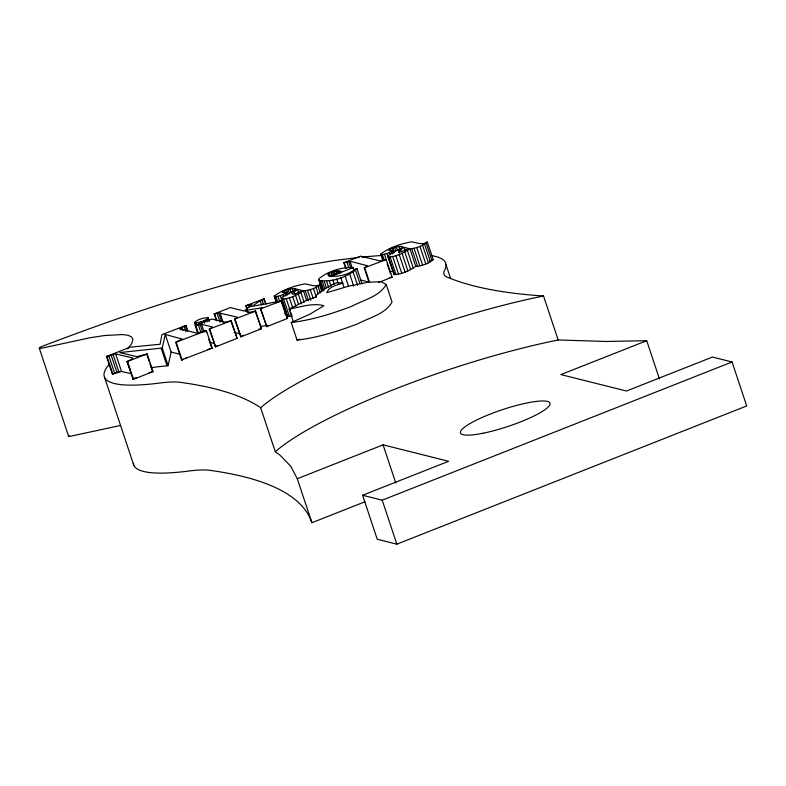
<?xml version="1.0" encoding="UTF-8"?>
<svg xmlns="http://www.w3.org/2000/svg" width="786" height="786" viewBox="0 0 786 786"><rect width="100%" height="100%" fill="white"/><g stroke="black" fill="none" stroke-linecap="round" stroke-linejoin="round"><path stroke-width="1.18" d="M127.45 348.886L131.586 343.924L132.972 339.542L131.635 336.998L128.383 335.396L122.832 334.551L104.705 335.514L90.773 337.607L42.257 348.07A4.716 0.884 -18.4 0 1 39.634 348.385L39.722 347.609M120.032 425.58L71.516 436.043A4.716 0.884 -18.4 0 1 68.893 436.358L68.981 435.582M328.273 273.98L328.017 275.129L330.081 276.053L341.655 271.475C337.145 270.256 332.046 271.268 328.273 273.98L329.01 276.181M151.236 367.593L168.116 365.618L162.26 348.021L165.266 334.482L182.283 339.051L175.691 342.342L181.546 359.939L212.249 348.178L206.404 330.582L197.158 333.215L179.395 328.754L186.007 325.463L187.834 330.965M168.116 365.618L171.122 352.069L165.266 334.482M320.56 285.092L318.733 279.59L319.067 278.588C328.43 271.15 341.183 267.024 353.16 267.604L354.26 270.905M398.659 250.921L398.679 251.992L401.341 251.756L408.808 248.514L403.965 247.295L398.659 250.921L399.386 253.112M386.221 284.483C379.176 296.813 363.476 299.938 351.774 306.285C332.193 313.683 312.081 320.049 291.213 322.525L297.069 340.112C317.937 337.636 338.039 331.27 357.63 323.881C369.322 317.524 385.032 314.41 392.067 302.079L386.221 284.483L381.082 281.683L367.828 282.282L348.66 286.153L326.76 292.677C329.432 286.192 337.066 285.092 342.971 283.117L337.007 282.626L332.9 284.277L324.549 288.914L317.721 293.974L315.608 296.076L316.257 296.725L305.754 300.773L289.14 309.075L293.522 322.27M318.733 279.59L319.254 280.376C332.183 282.636 347.373 277.114 356.952 268.547L362.071 283.942M323.026 290.692L320.835 284.1C316.08 288.177 309.635 290.388 303.445 290.869C297.039 295.035 289.729 298.886 281.948 299.034L281.359 298.248L282.881 296.735L296.44 289.11C293.846 286.192 273.145 294.337 286.782 292.028L287.833 294.554L286.458 290.103M427.329 242.029C422.318 245.576 416.727 242.471 411.225 241.833C400.575 243.935 389.306 247.354 380.748 254.114L382.418 254.635L386.879 253.564L394.297 274.55C402.078 274.402 409.388 270.561 415.794 266.395C421.984 265.904 428.429 263.693 433.184 259.616L427.329 242.029C422.583 246.097 416.128 248.317 409.938 248.798C403.532 252.964 396.232 256.806 388.441 256.963L387.852 256.177L389.384 254.664L402.933 247.04C400.339 244.122 379.638 252.267 393.285 249.958L394.326 252.483M393.737 274.255L394.199 273.106M276.446 302.787L274.245 296.184C282.813 289.425 294.082 286.006 304.732 283.903C310.234 284.542 315.825 287.647 320.835 284.1M198.082 333.402L194.427 322.407C198.033 319.234 203.269 317.819 208.015 317.632L209.548 321.346M194.427 322.407L194.869 322.82C199.615 322.633 204.822 321.199 208.447 318.045M274.245 296.184L275.915 296.705L280.386 295.634L287.096 292.353M386.879 253.564L393.599 250.282M294.121 291.429L291.753 293.689L293.207 294.092L296.43 293.404L302.315 290.584L297.472 289.376L294.121 291.429L295.212 294.73M265.982 304.3L264.145 298.798L260.117 300.674L252.208 306.334L281.486 300.92L287.332 318.517L266.778 326.642L260.372 308.908L262.377 307.729L247.207 310.165L245.566 311.403L249.722 312.307L255.647 311.128L261.502 328.725L240.938 336.84L234.533 319.106L237.392 317.171L218.685 312.897L214.116 313.987L216.317 320.59M243.375 335.141L240.388 336.703M185.634 358.269L187.176 357.502M429.854 261.07L430.826 260.588M266.218 326.495L268.016 325.669M195.301 325.63L211.994 319.037L224.943 322.132L231.261 320.767L237.107 338.353L215.619 346.852L209.204 329.118L212.554 327.015L201.589 324.284L195.301 325.63L197.866 333.323M368.978 282.174L364.223 267.879L367.573 265.776L351.578 261.62L348.66 261.522L343.816 262.75L345.644 268.252M215.059 346.714L217.201 345.761M162.26 348.021L119.777 352.541L136.656 356.638L147.198 353.975L153.044 371.572L133.296 379.373L126.87 361.629L130.82 359.929L132.883 357.974L115.66 353.897L106.474 356.51L112.329 374.107L121.516 371.493L131.714 373.753M132.726 379.225L136.676 377.526M291.213 322.525L310.008 314.154L323.911 305.705C312.494 302.62 300.507 307.13 289.14 309.075M297.069 340.112L299.289 339.159M106.474 356.51L130.054 347.196L160.098 344.258L161.936 334.6L186.007 325.463M214.116 313.987L230.337 307.581L244.132 311.04L252.011 304.3L245.743 305.705L247.944 312.366M343.816 262.75L360.499 256.157L379.962 260.893L386.28 259.527L364.223 267.879M245.743 305.705L264.145 298.798M353.16 267.604L331.328 276.23C339.601 276.633 348.837 274.599 355.164 269.038L356.952 268.547M126.87 361.629L147.198 353.975M175.691 342.342L206.404 330.582M209.204 329.118L231.261 320.767M234.533 319.106L255.647 311.128M260.372 308.908L281.486 300.92M112.329 374.107L119.069 371.444M181.546 359.939L183.423 359.202M378.557 282.479L392.126 277.114L384.413 254.261M109.529 363.947A179.886 33.71 -18.4 0 0 159.44 383.067A94.389 17.685 -18.4 0 1 180.525 382.35A1229.687 230.426 -18.4 0 1 260.657 407.738L275.296 451.724L279.934 455.143L290.732 466.206L297.275 478.733L383.077 444.837L448.619 461.284L362.601 495.259L377.241 539.245L396.851 544.167L746.7 405.949L732.071 361.973L712.46 357.05L626.452 391.025L560.909 374.588L646.711 340.692L659.415 378.891M133.296 463.278A179.886 33.71 -18.4 0 0 188.709 471.04A94.389 17.685 -18.4 0 1 209.783 470.323A1229.697 230.426 -18.4 0 1 311.904 522.719L364.969 501.763M362.601 495.259L382.212 500.181L732.071 361.973M207.553 349.613L209.813 348.778M148.918 372.751L153.044 371.572M389.885 277.576L392.126 277.114M258.565 329.403L260.156 328.853M390.259 271.848L392.735 271.16M284.591 313.693L286.232 313.231M431.534 260.028L433.184 259.616M260.304 326.524L265.128 325.699M280.386 295.634L287.234 316.326L292.087 316.247L290.987 312.946M359.192 257.317L332.763 260.746L310.126 264.646A262.121 49.115 -18.4 0 0 241.587 280.307C173.971 298.297 107.82 321.346 42.464 346.233A4.716 0.884 -18.4 0 0 39.634 348.385M361.609 257.081L381.878 255.421M646.711 340.692L606.448 341.478L558.158 339.974A207.848 38.946 -18.4 0 0 275.296 451.724M360.892 280.081L368.948 282.105M287.332 318.517L280.926 300.783M261.502 328.725L255.086 310.991M234.189 332.37L239.838 333.795M237.107 338.353L230.701 320.619M210 342.362L214.214 343.423M211.68 348.031L212.249 348.178M171.122 352.069L180.004 354.299M432.015 255.725A179.886 33.71 -18.4 0 1 444.552 270.433A94.389 17.685 -18.4 0 0 447.057 277.055A1229.687 230.426 -18.4 0 0 543.529 295.988L558.158 339.974M446.006 264.705L450.633 278.598M426.15 243.129L432.005 260.726M424.587 244.181L430.443 261.777M422.544 245.242L428.399 262.838M419.93 246.352L425.786 263.949M416.757 247.521L422.613 265.108M414.035 248.317L419.881 265.904M411.766 248.74L417.612 266.336M409.938 248.798L415.794 266.395M407.413 250.459L413.269 268.046M403.965 247.295L405.065 250.596M404.78 251.962L410.636 269.559M402.049 253.328L407.895 270.924M400.614 249.359L401.341 251.559M398.924 246.352L400.025 249.653M399.209 254.546L405.055 272.143M396.331 246.892L397.431 250.194M394.641 247.403L395.741 250.705M395.889 255.725L401.734 273.322M392.951 248.022L394.415 252.424M393.285 249.958L394.012 252.149M393.02 250.891L393.757 253.092M391.625 251.697L392.361 253.898M392.735 256.58L398.581 274.176M389.492 252.63L390.22 254.831M390.121 257.022L395.977 274.609M388.441 256.963L394.297 274.55M387.852 256.177L393.707 273.774M387.184 263.782L390.475 273.675M382.418 254.635L384.246 260.127M381.23 254.625L383.057 260.127M380.748 254.114L382.939 260.716M364.783 268.016L369.538 282.312M355.596 270.413L359.978 283.608M350.094 261.404L352.285 268.006M353.189 272.231L357.581 285.426M348.66 261.522L350.851 268.124M346.891 262.003L348.719 267.505M349.721 274.088L353.739 286.183M344.386 262.897L346.213 268.399M345.123 276.063L348.414 285.957M339.365 271.023L340.102 273.223M340.81 277.664L344.101 287.558M337.489 270.915L338.226 273.115M335.72 271.082L336.821 274.383M336.732 278.981L338.186 283.373M333.765 271.475L334.865 274.776M332.517 271.838L333.608 275.139M331.103 272.349L332.203 275.65M332.871 280.003L334.335 284.404M329.285 273.194L330.385 276.495M329.246 280.74L331.073 286.232M383.077 444.837L395.78 483.036M326.583 281.103L328.774 287.705M324.264 281.26L326.455 287.853M322.28 281.201L324.844 288.904M320.629 280.936L323.93 290.84M319.254 280.376L322.181 289.169M319.656 285.2L321.847 291.803M318.094 286.251L320.285 292.854M316.051 287.312L318.242 293.915M313.437 288.433L316.365 297.226M382.212 500.181L396.851 544.167M310.264 289.592L313.192 298.385M307.542 290.388L310.834 300.281M305.263 290.81L308.554 300.704M303.445 290.869L306.736 300.763M300.92 292.53L304.211 302.423M297.472 289.376L298.572 292.667M298.287 294.033L301.578 303.936M294.986 288.747L295.713 290.948M295.546 295.398L298.474 304.202M292.431 288.423L293.522 291.724M292.706 296.617L295.998 306.511M289.838 288.963L290.928 292.264M288.148 289.484L289.612 293.876M289.386 297.796L292.677 307.699M286.782 292.028L287.519 294.219M286.526 292.962L287.254 295.163M285.131 293.767L285.858 295.968M284.041 291.125L284.778 293.325M286.232 298.651L290.26 310.745M282.989 294.701L283.726 296.902M283.628 299.093L289.484 316.679M281.948 299.034L287.804 316.62M281.359 298.248L287.234 316.326M277.92 296.332L279.747 301.824M275.915 296.705L277.753 302.207M274.727 296.695L276.554 302.197M263.575 298.66L264.676 301.952M261.885 299.78L263.349 304.182M260.117 300.674L261.581 305.076M260.923 309.045L266.778 326.642M250.38 304.496L251.107 306.697M248.759 304.988L249.486 307.188M246.313 305.842L247.413 309.144M297.275 478.733L311.904 522.719M235.093 319.254L240.938 336.84M220.021 312.828L223.312 322.722M218.685 312.897L221.613 321.69M217.074 313.319L220.001 322.113M214.696 314.135L216.887 320.727M208.015 317.632L208.752 319.823M207.769 318.811L208.496 321.012M209.764 329.255L215.619 346.852M206.158 319.794L206.885 321.985M203.8 320.835L204.537 323.026M205.824 330.444L206.561 332.635M208.752 339.238L211.316 346.931M201.108 321.788L201.835 323.979M201.589 324.284L204.144 331.977M200.155 324.392L202.709 332.095M198.465 322.486L199.202 324.687M198.377 324.883L200.941 332.576M196.264 322.869L196.991 325.06M194.869 322.82L198.524 333.824M185.801 326.426L187.264 330.818M184.13 326.21L185.958 331.702M181.91 327.133L183.01 330.434M180.367 327.9L181.104 330.1M176.261 342.49L182.116 360.086M161.238 348.424L167.094 366.021M146.618 353.828L149.183 361.531M149.91 363.731L152.474 371.424M127.47 361.393L130.761 371.297M132.225 375.688L133.325 378.99M127.44 361.776L133.296 379.373M115.66 353.897L121.516 371.493M113.056 354.476L118.902 372.073M111.131 355.095L116.986 372.682M108.881 355.93L114.727 373.527M107.043 356.657L112.899 374.254M104.528 377.27L133.787 465.243M39.3 348.188L68.569 436.161M260.657 407.738A207.848 38.946 -18.4 0 1 543.529 295.988M68.893 436.358A4.716 0.884 -18.4 0 1 68.726 435.808M482.771 433.283A47.189 8.843 -18.4 0 0 550.092 403.709A47.189 8.843 -18.4 0 0 482.82 417.16A47.189 8.843 -18.4 0 0 482.771 433.283"/></g></svg>
